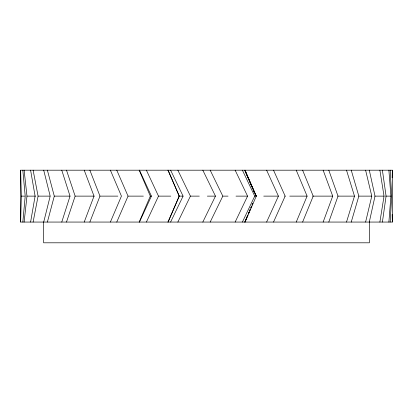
<?xml version="1.0" encoding="UTF-8"?>
<svg xmlns="http://www.w3.org/2000/svg" width="413" height="413" viewBox="0 0 413 413"><rect width="100%" height="100%" fill="white"/><g stroke="black" fill="none" stroke-linecap="round" stroke-linejoin="round"><path stroke-width="0.62" d="M20.65 222.06L20.65 170.192L392.35 170.192L392.35 222.06L20.65 222.06L21.331 196.123L20.65 170.192M392.149 177.781L392.35 170.192M390.166 222.06L391.689 196.123L390.166 170.192M388.886 222.06L390.905 196.123L388.886 170.192M22.834 222.06L25.208 196.123L22.834 170.192M24.114 222.06L26.979 196.123L24.114 170.192M382.402 222.06L386.083 196.123L382.402 170.192M379.883 222.06L384.038 196.123L379.883 170.192M30.598 222.06L35.095 196.123L30.598 170.192M33.117 222.06L38.079 196.123L33.117 170.192M369.294 222.06L375.019 196.123L369.294 170.192M365.608 222.06L371.777 196.123L365.608 170.192M43.706 222.06L50.19 196.123L43.706 170.192M47.392 222.06L54.294 196.123L47.392 170.192M351.236 222.06L358.835 196.123L351.236 170.192M346.502 222.06L354.493 196.123L346.502 170.192M61.764 222.06L70.034 196.123L61.764 170.192M66.498 222.06L75.14 196.123L66.498 170.192M328.784 222.06L338.02 196.123L328.784 170.192M323.142 222.06L332.718 196.123L323.142 170.192M84.216 222.06L94.025 196.123L84.216 170.192M89.858 222.06L99.972 196.123L89.858 170.192M302.615 222.06L313.214 196.123L302.615 170.192M244.883 222.06L247.852 214.987L244.857 222.06M252.808 203.201L252.044 204.967L252.802 203.201M296.235 222.06L307.102 196.123L296.235 170.192M110.385 222.06L121.432 196.123L110.385 170.192M168.143 222.06L179.237 196.123L168.143 170.192M139.181 222.06L150.311 196.123L139.166 170.192M245.069 222.06L256.282 196.123L244.749 170.192L256.205 196.123L245.069 170.192M116.765 222.06L128.045 196.123L116.765 170.192M167.931 222.06L179.237 196.123L167.931 170.192M273.525 222.06L285.161 196.123L273.525 170.192M266.607 222.06L278.429 196.123L266.607 170.192M139.475 222.06L151.421 196.123L139.475 170.192M146.393 222.06L158.499 196.123L146.393 170.192M242.4 222.06L254.723 196.123L242.4 170.192M235.147 222.06L247.573 196.123L235.147 170.192M170.6 222.06L183.088 196.123L170.6 170.192M177.853 222.06L190.414 196.123L177.853 170.192M202.819 222.06L215.467 196.123L202.819 170.192M210.181 222.06L222.814 196.123L210.181 170.192M21.331 196.123L24.697 196.123M26.979 196.123L35.533 196.123M38.079 196.123L49.865 196.123M54.294 196.123L69.993 196.123M75.14 196.123L94.241 196.123M99.972 196.123L117.855 196.123M128.045 196.123L143.363 196.123M150.311 196.123L151.421 196.123M158.499 196.123L170.791 196.123M178.7 196.123L183.088 196.123M190.414 196.123L199.309 196.123M207.362 196.123L215.467 196.123M222.814 196.123L228.038 196.123M235.999 196.123L247.573 196.123M254.723 196.123L256.282 196.123M263.737 196.123L278.429 196.123M284.665 196.123L285.213 196.123M289.74 196.123L307.102 196.123M312.636 196.123L332.718 196.123M337.793 196.123L354.493 196.123M358.778 196.123L371.777 196.123M374.813 196.123L384.038 196.123M385.659 196.123L390.905 196.123M245.105 170.781L250.304 183.16M250.799 184.337L251.538 186.103M252.033 187.285L252.777 189.051M253.272 190.233L254.016 191.999M392.149 214.471L392.35 222.06M369.377 222.06L369.377 242.808L43.623 242.808L43.623 222.06M249.091 212.039L248.337 213.81L249.08 212.039M250.33 209.092L249.576 210.862L250.319 209.092M251.569 206.144L250.81 207.915L251.558 206.144"/></g></svg>
